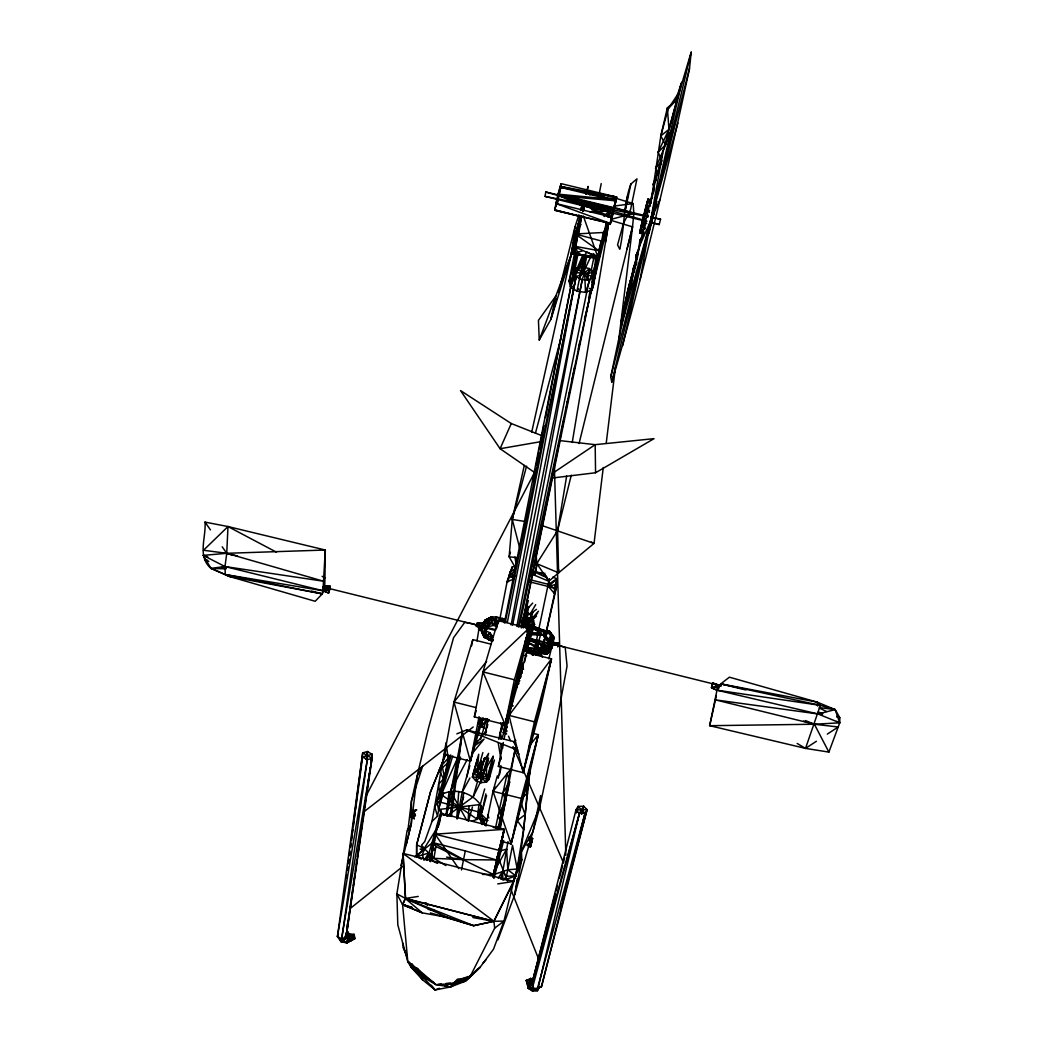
<?xml version="1.0" encoding="UTF-8"?>
<svg xmlns="http://www.w3.org/2000/svg" width="1043" height="1043" viewBox="0 0 1043 1043"><rect width="100%" height="100%" fill="white"/><g stroke="black" fill="none" stroke-linecap="round" stroke-linejoin="round"><path stroke-width="1.5" d="M481.11 782.602L481.149 761.194L472.453 777.074L475.608 780.607L481.11 782.602L486.39 782.159L489.011 779.46L494.473 760.021L486.39 782.159L480.64 777.361L473.118 773.671L478.698 754.258L477.316 771.989L480.64 777.361L481.11 782.602L486.612 763.189L486.39 782.159L491.866 762.733M538.996 987.838L537.445 990.615L532.386 990.85L528.227 988.321L528.24 983.758L526.272 980.407L530.757 978.438L533.573 979.481M416.626 857.359L416.665 844.726L430.498 791.898L445.726 754.206M532.256 574.276L548.801 581.264L558.618 572.816L558.631 569.595M406.953 838.429L406.209 844.687L411.32 823.814L411.464 800.933L417.057 776.331L428.504 728.066L453.562 637.69L464.722 622.397L473.548 623.936L479.337 626.608L477.003 640.963M521.735 627.182L593.858 277.073L593.884 272.601L589.347 268.586L582.359 266.891L576.192 268.299L573.702 272.171L504.421 622.867M445.713 754.311L430.498 791.898L416.665 844.726L416.574 856.759L421.502 859.119M324.96 577.822L325.299 550.026L227.987 526.546L205.015 522.113C206.266 537.445 196.971 556.467 210.96 568.357L229.147 576.401L315.182 601.289L322.3 593.871L324.738 585.879L324.96 577.822L322.118 576.323M548.814 658.902L552.321 644.822L557.744 644.939L565.202 647.455L567.066 666.034L550.091 758.626L539.713 807.269L521.435 851.662L521.826 859.575L513.664 881.426L503.952 921.073L493.522 949.169L480.119 967.252L469.598 977.565L465.23 981.254L450.55 986.926L435.205 989.963L422.48 979.755L422.545 974.657L416.483 967.669M644.848 229.147L645.017 218.73L643.492 224.036L644.365 229.434M650.845 203.15L660.806 135.903L667.364 107.872L675.408 101.028L681.144 83.818L668.967 129.345L658.107 152.226L661.471 159.41M632.684 277.347L632.853 269.42L636.856 257.217M366.223 759.565L367.475 751.547L367.292 759.708L337.437 936.536L346.798 942.95L351.778 940.069L350.826 935.962L347.854 932.103L346.185 933.394L355.037 938.544L350.709 940.76L348.388 937.996L346.08 937.618L346.185 933.394L354.085 934.437L355.037 938.544L346.798 942.95L341.074 941.699L372.064 758.378L362.703 752.863L337.437 936.536L341.687 939.143L346.08 937.618L372.064 758.378L372.155 754.298L367.475 751.547L362.703 752.863L351.387 839.576M505.06 619.164L496.416 617L491.579 616.882L490.001 617.743L488.098 621.811L487.981 626.66L482.831 634.731L484.317 637.429L491.488 640.937L492.622 636.491L489.936 632.736L485.386 630.715L482.114 626.374L477.472 622.867L476.26 626.621M636.191 257.908L636.282 254.948L640.259 244.297M348.531 917.488L346.08 937.618L362.09 825.052M207.792 556.858L203.202 555.384L210.96 568.357L225.262 574.524L322.965 590.729L325.299 550.026L226.735 553.298L203.202 555.384L224.988 566.545L322.965 590.729L328.649 593.024L330.266 586.375L324.099 586.023L322.3 593.871L229.147 576.401L225.262 574.524L224.988 566.545L226.735 553.298L227.987 526.546L276.473 552.19M338.44 933.824L337.437 936.536L341.074 941.699L347.58 937.488L347.854 932.103L345.624 933.485M478.633 628.864L481.853 631.263L484.317 637.429L492.622 636.491L491.253 640.363L482.831 634.731L481.853 631.263L482.648 623.479L485.151 620.181L491.579 616.882L498.319 623.766M549.348 578.878L533.977 652.279L524.812 649.998M522.582 668.706L522.856 664.182L520.848 661.914M605.592 222.694L610.311 223.841L616.609 197.062L561.29 183.685L557.914 194.128L554.733 209.943L581.981 216.97M468.124 820.971L469.024 806.356M552.712 645.291L553.82 637.299L549.726 631.38L521.5 626.348M628.694 296.434L629.529 283.996L634.483 265.144M528.227 988.321L526.272 980.407L532.608 981.267L531.982 982.78L528.24 983.758L532.386 990.85L532.634 987.173L579.426 813.41L583.637 806.239L587.092 809.642L541.46 986.769L532.386 990.85L528.24 983.758L532.608 981.267L530.757 978.438L527.797 985.166L528.227 988.321L532.595 990.394L537.445 990.615L579.426 813.41L575.958 810.007L578.07 806.422L583.637 806.239L581.72 814.114M595.579 257.452L593.623 284.57L592.111 289.719L585.527 292.353L576.962 291.232L570.456 286.877L569.061 281.349L575.879 246.63L579.673 219.904L575.306 233.971L571.16 253.762L597.887 257.295L599.712 251.154M635.356 267.777L636.282 254.948L637.638 252.145M456.73 818.546L458.751 791.428M520.64 677.533L520.939 673.309L522.282 671.249M573.533 275.626L575.358 253.084M642.501 233.815L639.659 233.124L648.029 199.161L650.871 199.852M524.29 465.439L512.269 519.44L509.14 556.819L515.594 568.122M557.379 203.411L561.29 183.685L556.154 206.11M631.328 286.708L632.853 269.42M524.107 650.545L526.976 651.758L546.493 654.261L546.115 651.236L548.514 644.574L548.24 641.693L549.844 639.137L550.43 632.801L549.726 631.38L544.563 631.38L520.248 626.361M618.59 341.517L632.527 226.852L633.844 213.32L633.14 203.568L602.111 194.076L591.264 192.121L588.93 194.285M513.169 881.374L515.816 875.924L523.599 829.537L529.818 772.159C523.99 808.247 525.489 846.89 513.13 881.544M656.347 203.346L656.555 201.221L648.185 235.183M689.488 68.603L691.222 52.15C658.694 158.888 633.622 267.882 610.716 377.058L611.785 382.116C642.332 278.859 666.894 173.855 689.488 68.603L610.716 377.058M552.621 645.513L553.82 637.299L549.726 631.38M624.705 313.839L628.055 289.159L632.019 275.065L621.211 321.544L622.319 324.503M634.353 272.497L636.282 254.948M478.867 804.935L477.277 819.303L471.997 821.18M329.888 589.582L323.591 590.573L324.099 586.023L330.266 586.375L328.649 593.024L322.965 590.729L324.738 585.879L329.888 589.582L322.965 590.729L330.266 586.375M346.784 928.661L347.345 923.824M366.536 759.591L367.475 751.547M476.534 626.204L477.042 623.479L488.398 623.036L487.576 627.273L482.831 634.731L480.979 630.141L482.648 623.479L487.655 618.851L487.981 626.66L494.173 625.37L497.029 626.1M407.891 830.619L411.464 800.933L422.741 765.862L417.057 776.331L411.32 823.814L400.942 865.638M501.826 621.445L502.178 618.447L504.734 620.011M523.599 829.537L517.276 820.567L518.006 814.557M603.271 467.499L594.041 543.403L558.618 572.816L533.925 562.49M606.218 443.262L615.448 367.358M433.94 843.67L435.127 834.178L441.215 813.462L504.16 829.354L493.834 876.628M580.912 215.992L571.747 253.332L555.893 295.925L538.436 320.37L539.244 340.018L550.86 319.393L571.747 253.332L575.045 226.774L578.93 214.819M501.435 879.392L507.993 841.571M346.367 878.115L346.784 874.908M347.41 870.084L347.827 866.876M348.245 863.669L348.884 858.845M349.301 855.638L349.926 850.814M350.344 847.607L350.969 842.796M451.41 816.5L462.323 732.642L446.391 814.909M549.361 579.1L548.396 586.518L554.55 593.663L542.79 647.625L539.674 652.279L533.977 652.279L536.819 640.545L526.115 637.873M348.453 863.382L348.884 860.149M349.522 855.312L349.953 852.092M350.604 847.255L351.022 844.022M351.452 840.801L352.104 835.965M352.521 832.744L352.951 829.511M353.381 826.291L354.033 821.454M354.451 818.22L355.102 813.384M355.533 810.163L362.599 756.944L372.155 754.298L370.786 763.945M445.935 815.378L449.142 791.663M557.21 203.411L560.091 186.293L616.609 197.062L611.98 218.235L591.485 209.539M362.547 821.845L364.15 810.58M364.607 807.373L370.33 767.166L369.835 770.295M609.634 216.866L610.898 207.935M347.854 932.103L342.573 940.356L350.826 935.962L346.798 942.95L341.687 939.143L367.292 759.708L372.064 758.378M349.001 914.281L349.457 911.087M349.926 907.892L350.617 903.082M351.087 899.887L351.543 896.693M352.012 893.486L352.703 888.688M353.173 885.494L353.629 882.287M354.099 879.093L354.789 874.295M355.246 871.088L355.715 867.893M356.171 864.686L356.875 859.888M357.332 856.694L358.961 845.495M359.418 842.288L359.887 839.094M360.343 835.899L361.034 831.088M361.504 827.894L361.973 824.7M362.429 821.493L363.12 816.695M363.59 813.501L364.046 810.294M364.515 807.099L365.206 802.302M365.676 799.094L366.132 795.9M366.601 792.693L367.292 787.895M367.762 784.701L369.378 773.502M370.76 763.893L372.155 754.298M636.347 264.922L636.804 261.806M637.077 259.916L639.946 240.059L643.179 234.766M449.989 816.226L462.323 732.642M534.994 646.034L533.116 654.861M517.237 878.649L514.773 894.516L497.941 939.782M518.475 870.709L521.435 851.662L532.934 831.623L539.713 807.269L540.6 795.561L532.934 831.623L514.773 894.516L521.826 859.575M719.853 686.072L717.727 686.607L709.67 725.693L805.522 748.392L828.885 752.094L839.745 722.812L839.798 717.688L835.169 709.592L817.19 702.122L729.383 677.181L720.778 683.882L716.984 690.192L711.613 687.976L712.669 682.904L720.922 685.799L720.778 683.882L817.19 702.122L820.346 705.355L835.169 709.592L839.745 722.812L814.374 724.233L709.67 725.693L716.345 695.733M646.777 223.606L643.674 223.293L642.983 222.016L643.935 216.162L648.029 199.161L650.793 200.556M532.491 573.363L534.89 575.254L536.806 563.559L536.076 554.172M605.527 242.289L608.695 223.046L572.242 442.454M566.649 476.077L557.601 530.535L558.618 572.816M578.852 232.98L581.707 216.005M529.609 579.647L548.514 584.354L557.066 578.735L554.381 588.461L554.55 593.663L557.066 578.735L552.673 577.183M414.332 818.716L411.203 816.46L415.166 814.453L412.65 810.685L411.372 817.217L414.332 818.716L412.181 813.436L412.65 810.685L416.561 809.876L412.181 813.436L411.203 816.46L411.372 817.217L415.427 815.626L412.885 811.728L416.561 809.876M595.175 208.118L595.931 203.698M431.998 821.441L446.091 742.616L448.125 758.209L437.525 816.134L431.998 821.441L424.71 841.623L421.489 845.208L424.67 848.624L423.888 850.853L420.12 849.119L424.67 848.624M651.432 224.062L654.835 207.088M627.808 195.224L624.731 212.902L630.872 184.037L636.973 178.848L630.546 209.669L623.479 223.345L617.56 244.949L619.764 249.225C624.796 227.53 623.01 205.171 630.872 184.037M524.16 646.282L525.229 650.663L534.498 624.353L528.501 618.825L529.896 624.679L525.229 650.663L527.875 647.299L534.498 624.353L533.481 620.063L528.501 618.825L525.881 622.202L524.538 626.791M589.412 288.376L592.111 289.719L603.284 232.498L575.306 233.971L575.879 246.63L577.314 252.171L570.456 286.877L573.572 286.16M640.128 279.524L662.657 153.49M646.686 221.481L545.007 196.384L545.789 192.003L647.99 216.266M483.013 717.649L470.406 761.207L444.448 754.663L453.966 702.043L472.792 639.62L491.175 644.209M472.453 777.074L478.02 757.674L472.453 777.074L480.64 777.361L489.011 779.46L493.183 756.318L480.64 777.361L475.608 780.607L481.149 761.194M526.845 627.99L528.501 618.825L525.385 627.586M430.198 861.049L435.127 834.178L504.16 829.354L493.183 876.72M598.552 257.517L593.623 284.57L591.942 282.484M430.042 860.644L435.218 837.125M438.151 826.969L440.954 813.762L448.503 816.095M471.645 645.852L472.792 639.62M439.468 822.979L441.215 813.462M511.122 624.979L576.075 276.695L573.702 272.171L584.106 273.54L593.858 277.073L519.205 626.96M586.349 206.644L587.17 202.238M516.859 626.491L582.229 279.759L584.106 273.54L589.347 268.586L587.079 279.733L589.347 268.586M500.171 829.394L515.49 747.792M474.33 716.893L482.961 671.901L498.072 620.572L528.931 628.264L519.479 673.361L505.099 724.611L474.33 716.893L476.143 710.7M579.673 219.904L571.786 253.944L597.496 257.126L600.964 243.736L598.721 250.659L575.306 233.971L601.016 240.92L597.887 257.295L585.527 292.353L583.911 256.539L586.857 251.95L597.887 257.295L583.911 256.539L577.314 252.171L569.061 281.349L572.138 282.092M457.056 818.794L462.218 792.093L469.858 765.64M461.084 807.047L463.835 792.797M466.899 776.97L470.263 759.552M650.558 206.058L646.269 205.015L640.793 227.283L639.659 233.124L644.339 233.097M479.063 716.671L470.406 761.207L453.966 702.043L486.599 661.379M472.349 752.89L473.274 748.131M496.559 628.368L498.072 620.572M499.31 621.719L507.081 581.864L512.269 566.857L515.268 566.649M521.539 540.548L522.165 537.354M524.642 524.577L525.268 521.383M533.025 481.436L534.577 473.457M536.128 465.465L538.618 452.688M539.231 449.494L543.898 425.531M545.45 417.539L573.702 272.171M524.772 627.052L528.788 606.505M555.215 210.49L610.038 223.345L555.789 203.489L558.031 197.375L557.914 194.128L613.48 207.57L610.311 223.841L616.609 197.062L560.965 187.479L554.733 209.943L610.038 223.345L616.074 200.817L560.965 187.479M508.071 581.772L509.936 572.203L515.881 568.096M579.23 224.323L572.542 245.874L597.496 257.126L571.16 253.762L578.122 223.684L581.081 224.727M581.081 209.982L582.815 201.182M478.242 723.334L481.331 726.137L482.414 720.622L484.695 718.796M606.883 223.241L598.682 259.381L574.263 253.449L581.616 216.044M583.519 211.038L584.745 204.819L609.451 210.803L608.173 217.022M583.611 268.051L586.101 255.313M534.89 575.254L537.471 562.151M575.149 239.994L579.569 217.7M574.654 270.919L578.083 253.579M574.602 276.265L576.192 268.299L584.106 273.54L589.256 279.902L518.345 626.882M485.034 734.272L487.876 719.931M487.994 719.657L487.355 722.838L485.516 718.51M507.315 622.462L576.075 276.695L584.106 273.54L593.884 272.601L591.824 282.145M592.111 289.719L598.499 257.321M487.094 727.584L487.72 724.403M579.804 279.641L582.359 266.891L584.106 273.54M461.475 869.94L465.295 850.905L433.158 842.679L439.781 818.051M584.38 268.025L586.922 255.274M596.453 207.479L597.091 204.285M598.369 197.922L601.224 183.581M583.337 266.982L585.553 255.952M512.582 625.305L582.229 279.759L576.075 276.695L505.138 622.814M482.075 824.531L480.002 818.768L480.992 813.84L487.694 820.632M521.604 626.908L548.631 494.447M549.283 491.253L553.833 468.907M555.463 460.928L559.048 443.366M559.7 440.185L561.004 433.797M561.655 430.603L564.263 417.839M565.88 409.86L568.161 398.687M568.813 395.493L569.465 392.298M572.072 379.535L574.68 366.771M578.252 349.209L579.882 341.23M588.682 298.142L589.986 291.753M591.016 271.467L593.91 257.282M521.865 622.814L522.53 619.633M531.356 576.649L532.673 570.273M537.588 546.402L539.218 538.449M543.807 516.155L544.459 512.973M550.026 485.908L550.678 482.726M566.714 404.723L567.366 401.542M438.216 826.995L440.954 813.762L443.705 815.235M498.828 739.422L502.113 723.503M536.532 616.1L530.6 621.498L525.75 622.827L523.977 616.961L528.358 600.572M502.804 723.151L499.336 738.457M583.285 215.927L598.682 259.381L606.387 222.042M632.606 273.201L628.055 289.159L621.211 321.544M524.929 626.739L525.881 622.202L529.896 624.679L534.498 624.353M505.099 724.611L514.408 679.762L528.931 628.264L482.961 671.901L505.099 724.611L528.931 628.264M507.094 730.908L503.912 731.495L505.06 726.006L503.952 723.06M555.789 203.489L611.289 216.931L613.284 210.751L615.592 199.708L560.091 186.293M485.803 825.887L493.013 791.311L497.328 775.796M504.03 739.331L509.01 715.407L526.611 652.631L551.473 658.837L540.039 710.1L523.169 772.667L498.371 766.436L503.365 742.512M498.215 778.208L500.849 765.588M628.055 289.159L622.84 314.178L623.153 317.124M524.238 650.297L526.976 651.758L528.045 648.133L526.467 641.536L529.179 628.59L532.843 626.087L550.43 632.801L553.82 637.299L552.047 647.52L546.115 651.236L541.5 652.709L538.331 649.267L526.467 641.536L524.772 647.56L526.976 651.758L542.269 653.283L548.318 653.048L552.321 646.869L549.257 643.844L526.128 638.068M499.519 774.688L501.175 766.788M524.642 661.966L526.611 652.631M527.289 845.404L531.252 843.787L532.556 838.468L528.697 839.876L531.526 842.47L527.38 844.713L530.405 846.955L532.556 838.468L529.283 837.242L531.409 842.718L530.405 846.955L527.289 845.404L531.526 842.47L529.283 837.242M579.673 279.641L582.359 266.891M499.532 829.055L509.649 782.054L507.224 773.098L495.581 827.581M489.702 875.677L493.365 874.464L504.212 829.706L493.209 827.451M494.421 871.857L493.73 877.815L504.212 829.706L496.246 828.142M497.967 828.976L515.438 747.779M482.44 874.425L493.365 874.464L497.485 860.488L504.212 829.706M450.589 756.384L441.254 794.662L477.277 819.303L481.788 812.693L485.882 793.879M492.7 876.902L504.16 829.354M500.796 879.014L502.426 871.622L507.85 869.784L517.211 869.002L512.543 845.286L506.494 876.25L503.965 879.34M531.721 432.089L576.623 230.399M598.682 259.381L606.674 223.332M608.069 217.061L609.451 210.803L590.234 212.303M523.169 772.667L534.446 721.795L551.473 658.837L509.01 715.407L523.169 772.667L551.473 658.837M497.498 857.333L494.499 874.816M533.729 733.503L538.331 734.65L521.252 798.43L511.096 843.865L501.905 841.545M622.684 345.741L681.627 82.188M558.122 645.656L558.774 642.788L549.244 642.644L545.424 650.558L542.269 653.283L540.809 648.524L526.467 641.536M529.27 745.98L538.331 734.65L528.019 780.516L511.096 843.865L493.013 791.311L495.008 786.917M526.976 651.758C534.694 651.236 541.056 647.99 547.784 645.109L552.321 646.869L552.047 647.52L547.562 648.785L550.196 638.433L552.49 635.018L532.843 626.087L522.087 625.057M643.362 231.702L640.532 231.011L648.029 199.161L650.936 202.564M649.02 233.071L656.555 201.221M520.405 625.617L529.179 628.59L524.772 647.56L538.331 649.267L542.269 653.283M611.785 382.116L691.222 52.15M576.57 812.706L578.07 806.422L584.993 813.227L541.46 986.769L539.779 986.456M323.591 590.573L324.738 585.879M523.351 626.621L527.875 607.9M523.299 627.977L526.754 613.727M603.402 233.684L604.106 230.816M582.437 209.76L584.732 200.425M586.257 194.207L588.161 186.423L585.736 193.894M480.927 718.64L470.406 761.207L470.067 758.013M571.264 475.178L557.601 530.535L536.806 563.559L533.09 566.31M579.061 443.536L632.527 226.852L610.768 220.295M627.104 248.899L632.527 226.852M604.093 240.346L608.434 222.993L584.419 319.262M538.331 734.65L511.096 843.865L510.64 840.684M575.045 226.774L560.156 286.29L571.747 253.332M476.677 626.009L477.472 622.867L482.648 623.479L487.576 627.273L486.586 629.125L481.527 627.247L477.042 623.479M478.424 629.177L480.979 630.141L482.648 623.479M427.004 860.306L441.215 810.489M521.683 625.839L532.843 626.087L532.243 627.808L543.39 635.122L544.694 638.16L548.24 641.693L552.49 635.018L553.494 642.149L552.047 647.52L525.946 639.802M557.77 646.79L558.774 642.788L553.22 642.801L548.514 644.574L552.047 647.52L549.257 643.844M411.203 816.46L412.65 810.685M650.689 201.977L647.846 201.286L639.659 233.124L643.818 231.507M523.612 647.038L539.687 652.97L540.809 648.524L548.318 653.048L553.494 642.149L550.196 638.433L548.514 644.574L552.999 641.471L543.39 635.122L526.532 631.667M530.405 846.955L531.526 842.47L527.38 844.713M711.613 687.976L712.669 682.904L717.727 686.607L711.482 687.624L712.812 683.243L720.922 685.799L711.613 687.976L719.918 686.242M529.179 628.59L527.471 634.626L531.161 632.071L532.243 627.808M555.489 644.691L552.999 641.471L548.24 641.693L543.39 635.122L544.472 630.859L544.694 638.16M547.562 648.785L550.196 638.433M649.815 222.25L659.202 224.571L660.558 219.252L651.132 217.009M440.954 813.762L433.158 842.679L435.948 846.486L493.365 874.464L500.77 845.612L500.692 842.561M494.069 878.141L503.691 840.475M493.313 876.941L497.485 860.488M434.357 842.366L431.111 854.804L433.197 861.349L437.525 863.408M555.267 893.968L532.047 983.08L529.648 986.939L537.354 989.025L584.993 813.227L587.092 809.642L575.958 810.007L532.047 983.08L532.634 987.173M556.075 890.839L557.301 886.146M559.335 878.336L562.594 865.82M563.416 862.691L564.628 858.011M576.44 812.666L578.07 806.422M503.261 834.009L496.455 859.94L463.548 859.654L433.875 858.337L431.111 854.804L433.158 842.679L436.613 832.77M435.413 834.231L435.231 831.062L424.136 848.572L422.454 854.947L423.588 858.963M430.485 861.674L431.307 858.572M484.135 759.056L480.758 769.943L485.191 770.477L488.111 759.539M560.612 908.74L561.864 904.02M562.712 900.865L563.976 896.146M564.811 893.004L566.075 888.284M566.91 885.142L568.174 880.422M569.022 877.28L587.092 809.642M745.836 689.958L720.778 683.882L820.346 705.355L805.522 748.392L797.165 743.45M519.949 548.918L512.269 519.44L526.585 466.169M535.424 433.262L561.512 336.133M579.608 268.768L583.389 254.675M484.187 758.652L479.989 774.297L484.617 758.756M557.744 646.582L558.774 642.788L554.902 645.226M433.223 847.02L431.111 854.804L432.271 851.922M531.409 842.718L532.556 838.468M658.107 152.226L665.564 144.86L660.806 135.903L668.211 108.681L678.093 93.818M581.512 814.035L583.637 806.239M548.318 653.048L546.493 654.261L541.5 652.709L543.181 646.582L545.424 650.558L550.183 649.241L552.321 646.869L526.102 639.411M541.5 652.709L547.784 645.109L550.183 649.241L546.493 654.261L552.321 646.869L546.115 651.236L547.784 645.109L553.494 642.149M411.372 817.217L412.885 811.728M537.927 644.222L540.483 635.096M554.55 593.663L557.223 583.95L557.066 578.735L548.396 586.518L529.583 581.838M541.565 645.369L539.674 652.279L536.65 642.618L539.492 642.618M488.398 623.036L486.586 629.125L484.017 624.262L485.151 620.181L491.579 616.882L487.981 626.66L484.017 624.262L481.527 627.247L478.685 627.73M485.191 770.477L488.632 758.065M510.418 552.229L509.14 556.819L517.967 557.757M498.371 766.436L500.979 757.075M620.794 327.763L677.898 122.996M654.326 212.355L649.346 229.356L646.582 230.425M556.766 298.324L550.86 319.393L555.893 295.925L539.244 340.018M558.461 292.301L559.726 287.79M493.183 756.318L487.707 775.77L489.011 779.46M500.197 733.007L502.804 723.738M484.669 788.938L480.288 804.518L481.788 812.693L436.887 801.363L450.693 754.897M481.214 805.326L477.277 819.303L481.253 807.099M502.165 738.235L512.569 701.144L511.605 698.523M481.788 812.693L486.586 795.587M645.069 228.313L640.793 227.283L645.865 210.308L648.681 210.986M446.952 816.056L473.131 796.956L477.564 781.39M468.463 821.05L472.427 807.086M480.64 777.361L487.707 775.77L483.078 772.811L488.606 753.372L477.316 771.989L473.118 773.671M484.826 734.116L487.485 724.859M485.269 734.924L486.455 730.778L473.574 746.553L484.082 739.057L472.179 753.594M482.87 752.551L477.316 771.989L483.078 772.811M669.137 132.409L665.564 144.86L668.028 137.128M457.382 818.638L463.627 796.956M480.588 739.422L486.364 719.383M476.156 743.868L477.055 740.765L475.543 743.646M446.169 815.417L453.405 790.659M466.443 819.772L450.537 791.259L460.55 757.088M521.317 627.99L526.598 609.959M443.575 792.497L438.542 809.511L443.666 814.831M512.269 566.857L507.081 581.864L514.082 578.917M452.74 755.901L441.254 794.662L436.887 801.363L438.542 809.511L480.288 804.518C471.801 792.524 454.383 787.465 441.254 794.662L457.681 757.726M480.979 630.141L482.114 626.374L487.576 627.273M444.448 754.663L445.843 750.008M607.834 216.227L609.451 210.803L604.014 216.553M493.365 874.464L497.589 860.332M528.214 627.717L532.869 612.215M500.77 845.612L496.455 859.94L465.295 850.905M836.864 721.378L839.745 722.812L818.051 713.973L716.984 690.192L717.923 687.102M574.263 253.449L576.349 246.669M582.646 211.573L584.745 204.819M543.39 635.122L544.563 631.38L527.471 634.626L543.39 635.122L550.43 632.801M546.428 577.379L543.82 576.31L544.824 573.181M480.758 769.943L484.721 757.596M580.39 210.334L583.298 201.364M531.5 618.799L530.6 621.498L523.977 616.961L530.196 614.066L536.454 609.347M521.995 621.315L527.145 606.061M651.314 202.916L650.897 200.087L654.417 189.722M521.187 626.778L525.307 614.705M526.585 629.033L532.373 612.111M437.904 798.86L442.688 785.053M430.59 857.685L432.089 853.37M546.115 651.236L549.244 642.644M426.157 860.306L428.842 852.978L424.136 848.572L416.665 844.726M613.323 200.608L614.418 197.675M654.482 188.209L653.127 184.311L661.014 163.777M436.887 801.363L440.928 790.998M524.942 641.901L533.481 620.063L527.875 647.299L525.164 645.643M527.041 631.954L529.896 624.679M522.843 618.955L525.242 613.023M541.982 646.543L539.674 652.279L536.819 640.545L542.79 647.625L557.223 583.95L548.396 586.518L554.381 588.461L548.514 584.354M543.716 642.253L545.45 637.951L543.885 640.285M575.905 271.323L582.776 255.066M658.368 175.068L655.539 168.366L664.939 146.333M411.32 823.814L407.122 830.541L396.875 893.864L397.8 924.789L407.813 961.789L411.333 967.5L419.794 974.944L435.791 984.618L454.07 983.705L469.598 977.565L494.669 928.153L503.952 921.073L493.939 921.308L473.913 925.649L447.773 917.449L422.324 912.873L402.637 904.685L405.271 898.505L493.613 921.308L473.639 925.676L430.42 912.899M639.959 245.092L660.01 199.356M570.456 286.877L583.911 256.539L576.962 291.232L578.422 288.937M541.03 441.619L500.092 448.725L460.524 390.577L511.266 423.523L500.092 448.725L534.759 472.596M533.312 655.108L537.236 646.451L535.424 643.127L541.526 656.308L534.12 651.875L523.612 650.78M538.331 649.267L535.567 655.03M584.849 269.224L590.325 257.673M532.386 990.85L532.817 984.931L527.797 985.166L526.272 980.407M589.856 194.989L591.264 192.121L592.672 195.002M473.131 796.956L480.341 782.341M494.669 928.153L493.939 921.308L513.664 881.426L403.067 853.396L405.466 898.414L402.611 904.737L407.813 961.789L435.205 989.963L439.416 988.256M439.99 915.259L473.639 925.676L405.271 898.505L422.324 912.873L402.611 904.737L396.875 893.864L405.466 898.414L493.887 921.23L513.651 881.426L497.746 883.916M482.831 634.731L481.527 627.247L485.151 620.181L490.001 617.743L495.321 620.35L501.514 620.142L505.842 621.224M365.376 797.334L536.806 468.177M450.537 791.259L467.212 759.513M499.01 848.846L502.687 841.857M582.672 208.835L586.283 202.016M345.963 941.972L350.709 940.76L354.085 934.437L350.409 935.988L345.963 941.972L341.074 941.699L338.623 937.448M462.218 792.093L469.963 778M493.626 872.456L506.598 849.119L499.049 851.218M571.786 253.944L575.879 246.63M529.648 986.939L532.047 983.08L579.426 813.41L584.993 813.227M517.132 680.036L520.939 673.309L518.397 671.47M537.64 612.997L530.6 621.498L532.36 618.043L530.196 614.066L535.685 604.614M433.536 850.645L435.948 846.486L433.875 858.337L445.896 865.547M510.522 712.877L509.01 715.407L534.446 721.795M613.284 210.751L614.236 209.174L559.27 195.862L558.031 197.375M575.436 237.426L577.027 234.792M492.987 640.884L488.984 639.985L485.386 630.715L486.951 637.638L488.984 639.985L491.253 640.363L489.936 632.736L486.951 637.638L484.317 637.429L485.386 630.715L481.853 631.263M650.897 200.087L652.54 197.427M509.649 782.054L503.039 792.654L505.555 801.011L498.189 815.378L500.796 823.057L496.885 828.116M498.293 878.206L502.426 871.622L506.494 876.25L515.816 875.924L507.85 869.784L506.598 849.119M453.431 982.545L450.55 986.926L435.791 984.618L417.917 969.169L407.813 961.789M423.966 860.306L428.842 852.978L431.893 856.068M481.527 627.247L482.114 626.374L477.746 627.273M454.07 983.705L465.23 981.254L480.119 967.252L472.388 974.67L450.55 986.926L457.329 979.234L469.598 977.565M599.569 197.57L602.111 194.076L605.709 199.03M489.936 632.736L487.029 636.712L491.488 640.937M653.127 184.311L656.451 179.8M511.135 768.652L493.013 791.311L521.252 798.43M521.5 621.771L525.75 622.827L528.579 619.294M478.998 720.322L481.331 726.137L487.537 718.64M515.307 569.804L509.414 576.531L513.964 577.887M655.539 168.366L662.149 160.844M538.501 611.159L532.36 618.043L523.977 616.961M448.125 758.209L442.036 765.027L444.514 777.895L438.595 784.127L440.342 800.776L434.579 806.343L437.525 816.134M711.482 687.624L716.984 690.192L718.953 688.002M532.699 603.063L525.111 611.433L530.196 614.066M477.642 968.934L465.23 981.254M482.883 963.184L486.025 959.729M424.136 848.572L416.574 856.759L428.842 852.978L429.703 860.827M675.408 101.028L668.211 108.681L667.364 107.872L668.967 129.345L660.806 135.903M481.788 824.1L486.181 819.446M341.687 939.143L348.388 937.996L346.224 933.485M227.987 526.546L203.489 550.261L226.735 553.298L237.648 556.023M569.061 281.349L573.402 277.229M590.716 207.374L593.989 204.285M448.803 762.303L439.103 770.242L443.627 779.173M640.793 227.283L645.76 223.254M523.143 796.826L527.536 793.267L525.489 787.256M350.187 908.518L403.263 866.055M414.632 856.968L434.853 840.788M481.331 726.137L489.323 719.735M363.851 811.832L473.209 726.984M478.346 722.995L483.496 719.005M517.276 820.567L525.085 814.648L520.887 802.523M513.821 741.769L515.829 740.282M589.647 206.683L593.571 203.998M478.646 719.787L481.123 718.105M552.164 473.6L595.175 444.67L654.052 438.647L595.566 472.753L552.138 478.033M805.522 748.392L816.408 741.247M827.308 734.116L838.194 726.984L814.374 724.233L715.472 699.879L818.051 713.973L835.169 709.592L819.459 707.61M640.532 231.011L644.626 228.404M593.858 277.073L589.256 279.902L582.229 279.759M645.656 212.798L649.567 210.438M484.017 624.262L488.098 621.811L496.872 626.791M535.88 988.529L532.595 990.394L527.797 985.166M603.949 210.23L609.673 207.205M347.58 937.488L354.085 934.437M549.844 639.137L553.82 637.299L548.514 644.574L552.49 635.018L553.22 642.801M539.687 652.97L545.424 650.558M454.891 981.945L468.02 976.496M445.022 985.974L452.036 983.119M518.254 674.378L520.939 673.309M456.834 733.855L466.586 729.97L513.534 741.521L517.719 750.178L466.586 729.97L467.055 731.665M515.32 684.977L518.997 683.608M504.538 879.875L515.816 875.924M493.587 874.686L502.426 871.622L503.117 880.37M610.755 219.421L633.844 213.32L614.131 207.361M479.259 720.752L486.977 718.979M577.314 252.171L582.033 251.089M418.256 896.419L405.544 898.427L403.067 853.396L493.887 921.23M614.249 206.045L633.14 203.568M438.321 984.475L441.345 984.084M445.882 983.51L450.42 982.936M510.118 706.124L513.247 705.811M515.425 576.127L509.414 576.531L509.936 572.203L513.625 576.284M488.984 639.985L493.391 639.867M643.935 216.162L647.69 217.192M540.809 648.524L528.045 648.133L525.307 646.425M514.134 687.819L516.637 687.898M225.953 568.904L210.96 568.357L224.988 566.545L323.643 581.251L226.735 553.298L222.211 546.806M616.074 200.817L559.27 195.862L584.158 206.436M615.592 199.708L557.914 194.128L611.289 216.931M543.39 573.024L534.811 572.151L543.82 576.31M560.039 440.628L595.175 444.67L595.566 472.753M523.795 655.382L526.754 655.773M207.661 560.182L204.584 559.752L208.874 561.486M716.984 690.192L820.346 705.355M446.56 857.111L463.548 859.654L433.314 842.887M512.269 519.44L524.486 521.383M514.303 686.581L517.393 687.115M478.867 726.632L484.604 727.662M572.542 245.874L598.721 250.659M411.894 907.423L402.637 904.685L405.831 905.272M428.178 909.353L434.553 910.526M472.87 917.527L493.613 921.308M479.324 726.749L484.082 727.662M545.007 196.384L647.899 216.748M651.067 217.374L660.558 219.252M225.262 574.524L322.3 593.871L311.414 591.016M477.003 818.064L480.002 818.768L486.807 825.652M642.983 222.016L645.8 222.694M322.704 586.922L495.92 629.724M526.063 637.508L720.922 685.799M487.563 628.46L495.269 630.376M519.336 668.12L523.625 669.189M517.354 677.233L520.288 677.963M482.961 671.901L514.408 679.762M516.428 680.675L519.453 681.431M453.966 702.043L475.908 707.545M476.899 817.686L487.746 820.424M498.515 850.214L435.127 834.178L458.685 868.584M822.797 713.321L818.168 712.134L822.484 714.259M836.708 716.893L839.798 717.688L836.877 716.319M402.637 904.685L411.972 907.332M545.789 192.003L646.777 220.999M649.88 221.898L659.202 224.571M803.475 721.065L814.374 724.233L828.885 752.094M531.747 570.599L545.254 574.758M541.121 525.255L594.041 543.403L591.225 542.021M226.735 553.298L232.85 555.332M415.166 814.453L412.181 813.436L415.427 815.626M519.831 668.133L522.712 669.15M605.748 222.211L610.311 223.841M511.266 423.523L541.473 435.518M503.873 732.89L506.715 734.011M502.739 732.447L505.712 733.633M221.729 566.662L226.018 568.383M805.47 720.57L814.374 724.233M534.72 645.408L537.236 646.451L542.438 657.273M528.306 630.806L531.161 632.071M405.271 898.505L447.773 917.449M819.342 708.093L826.643 711.522M345.937 933.759L350.409 935.988L350.709 940.76M488.098 621.811L485.151 620.181L486.586 629.125M362.599 756.944L367.292 759.708M517.132 678.902L519.805 680.544M346.185 933.394L350.409 935.988M516.324 680.453L518.919 682.252M434.227 982.845L422.545 974.657L426.444 979.364M593.102 253.475L597.887 257.295M507.133 727.727L502.27 722.877M479.311 717.819L482.414 720.622M506.011 719.54L508.176 721.665M502.726 722.929L507.028 727.154M477.785 816.526L483.978 823.918M478.007 816.721L480.002 818.768M519.531 670.232L522.308 673.243M409.052 961.829L411.333 967.5L422.48 979.755L417.917 969.169M431.307 985.257L435.205 989.963M425.609 902.756L427.513 905.181L425.505 902.625M515.203 748.027L518.84 754.298L514.942 748.17M205.015 522.113L210.451 529.909M536.806 563.559L548.801 581.264L546.115 575.762M411.92 963.693L422.48 979.755M528.697 839.876L531.252 843.787M518.384 675.29L520.014 678.054M647.846 201.286L650.284 205.432M490.001 617.743L494.173 625.37L502.178 618.447L501.514 620.142L496.416 617L487.981 626.66L487.655 618.851M448.777 755.171L450.002 757.74M402.572 942.963L403.315 947.67L406.496 954.345M537.236 646.451L541.526 656.308M502.661 722.76L506.546 731.704M508.489 736.175L510.431 740.634M513.013 746.592L563.481 862.796M646.269 205.015L649.437 212.355M516.142 557.914L517.263 560.665M645.865 210.308L648.094 215.81M403.315 947.67L407.331 957.578M482.309 817.777L485.321 825.352M497.993 857.124L507.641 881.335M511.266 890.409L538.423 958.504M507.641 714.898L508.71 717.74M505.946 718.979L507.563 723.242M500.601 722.695L503.912 731.495M487.733 814.909L488.841 817.947M544.563 631.38L548.24 641.693M480.992 813.84L484.969 825.209M524.329 618.708L525.75 622.827M409.873 962.924L411.333 967.5M530.757 978.438L532.399 983.627M520.392 665.682L521.93 671.731M507.185 716.763L508.554 722.786M531.33 650.676L532.321 655.082M536.962 987.917L537.445 990.615M498.176 742.603L501.005 759.382M501.266 738.887L500.51 734.311L500.679 738.992M502.035 743.463L502.804 748.053M514.955 556.91L516.454 566.271M817.19 702.122L817.712 706.085M519.857 670.48L520.653 676.816M639.946 240.059L640.259 244.936M626.465 297.855L626.752 304.126M500.849 743.685L501.175 753.059M554.328 464.656L565.841 855.273M522.856 664.182L522.986 669.019M629.529 283.996L629.607 290.15M495.321 620.35L494.173 625.37L496.416 617L495.321 620.35"/></g></svg>
